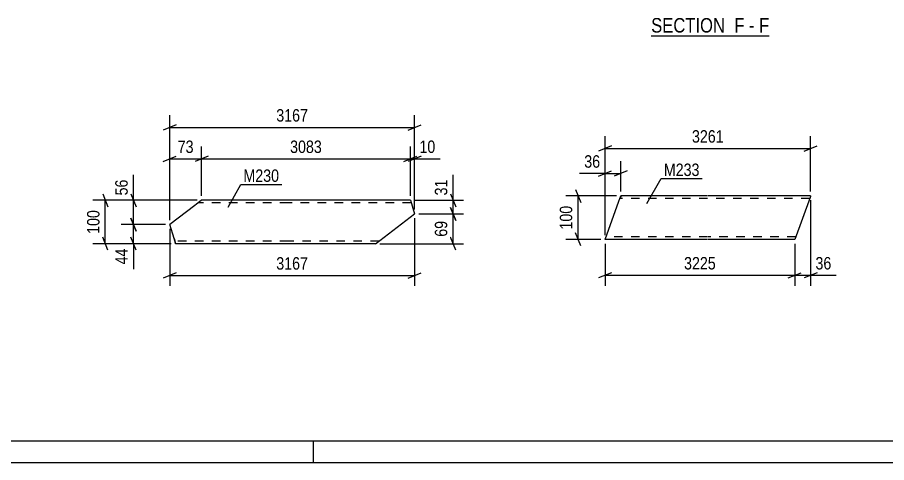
# Model space of a CAD drawing. Header units: millimetres. Extents: x 0 to 841, y 0 to 594.
# Drawn here: x 142.8 to 343.1, y 0 to 102.7 of the extents above; entities that cross this region are included whole.
import ezdxf

# ---------------------------------------------------------------- set-up
doc = ezdxf.new("R2010")
doc.units = ezdxf.units.MM
doc.linetypes.add('DXK_LINE_DOT2', pattern=[3.9198, 1.9599, -1.9599])
doc.styles.add('Arial Narrow', font='ARIALN.TTF', dxfattribs={"height": 0.2})

# ---------------------------------------------------------------- blocks, each defined once
blk = doc.blocks.new('Unknown-272366151-1135')
at = {"color": 5, "linetype": 'Continuous'}
for p, q in [((5, 5), (836, 5)), ((211, 0), (211, 5)), ((0, 0), (841, 0))]:
    blk.add_line(p, q, dxfattribs=at)
blk = doc.blocks.new('Unknown-272366151-17 - 3291')
at = {"color": 6, "linetype": 'Continuous'}
blk.add_line((288.85, 98.45), (316.06, 98.45), dxfattribs=at)
at = {"color": 0, "linetype": 'Continuous'}
for points in [[(306.95, 99.2), (306.95, 102.7), (288.85, 102.7), (288.85, 99.2)], [(310.34, 99.2), (310.34, 102.7), (308, 102.7), (308, 99.2)], [(312.67, 99.2), (312.67, 102.7), (311.39, 102.7), (311.39, 99.2)], [(316.06, 99.2), (316.06, 102.7), (313.72, 102.7), (313.72, 99.2)]]:
    blk.add_wipeout(points, dxfattribs=at)
at = {"color": 7, "linetype": 'Continuous', "style": 'Arial Narrow'}
for s, p in [('SECTION ', (288.85, 99.2)), ('F', (308, 99.2)), ('F', (313.72, 99.2)), ('-', (311.39, 99.2))]:
    blk.add_text(s, height=3.34, dxfattribs=at).set_placement(p)
blk = doc.blocks.new('Part-272366151-1249 - 1231')
at = {"color": 2, "linetype": 'Continuous'}
for p, q in [((185.23, 60.5), (183.65, 59.3)), ((205.23, 60.5), (185.23, 60.5)), ((233.34, 60.5), (205.33, 60.5)), ((233.34, 60.5), (234.32, 57.36)), ((183.65, 59.3), (177.88, 54.9)), ((225.33, 50.5), (234.32, 57.36)), ((178.88, 51.7), (177.88, 54.9)), ((179.22, 50.59), (178.88, 51.7)), ((179.25, 50.5), (179.22, 50.59)), ((205.23, 50.5), (179.25, 50.5)), ((225.33, 50.5), (205.33, 50.5))]:
    blk.add_line(p, q, dxfattribs=at)
at = {"color": 7, "linetype": 'DXK_LINE_DOT2'}
for p, q in [((185.23, 60.5), (184.25, 59.76)), ((205.23, 59.9), (184.44, 59.9)), ((233.53, 59.9), (205.33, 59.9)), ((178.88, 51.7), (179.14, 50.85)), ((205.23, 51.1), (179.06, 51.1)), ((226.11, 51.1), (205.33, 51.1))]:
    blk.add_line(p, q, dxfattribs=at)
blk = doc.blocks.new('Part-272366151-1571 - 1555')
at = {"color": 2, "linetype": 'Continuous'}
for p, q in [((278.21, 51.5), (281.42, 60.3)), ((281.42, 60.3), (281.85, 61.5)), ((301.85, 61.5), (281.85, 61.5)), ((325.59, 61.5), (301.95, 61.5)), ((325.47, 61.15), (321.95, 51.5)), ((325.56, 61.41), (325.47, 61.15)), ((325.59, 61.5), (325.56, 61.41)), ((301.85, 51.5), (278.21, 51.5)), ((321.95, 51.5), (301.95, 51.5))]:
    blk.add_line(p, q, dxfattribs=at)
at = {"color": 7, "linetype": 'DXK_LINE_DOT2'}
for p, q in [((301.85, 60.9), (281.64, 60.9)), ((281.82, 61.41), (281.73, 61.15)), ((281.85, 61.5), (281.82, 61.41)), ((325.38, 60.9), (301.95, 60.9)), ((301.85, 52.1), (278.43, 52.1)), ((322.17, 52.1), (301.95, 52.1)), ((278.21, 51.5), (278.25, 51.59))]:
    blk.add_line(p, q, dxfattribs=at)
blk = doc.blocks.new('StraightDimension-272366151-1443 - 1231')
at = {"color": 7, "linetype": 'Continuous'}
for p, q in [((177.88, 55.9), (177.88, 72.92)), ((185.23, 61.5), (185.23, 72.92)), ((176.38, 69.47), (179.38, 70.67)), ((186.73, 70.67), (183.73, 69.47)), ((177.88, 70.07), (185.23, 70.07))]:
    blk.add_line(p, q, dxfattribs=at)
at = {"color": 0}
blk.add_wipeout([(183.98, 70.82), (183.98, 75.02), (179.12, 75.02), (179.12, 70.82)], dxfattribs=at)
at = {"color": 3, "style": 'Arial Narrow'}
blk.add_text('73', height=2.863, dxfattribs=at).set_placement((179.72, 71.42))
blk = doc.blocks.new('StraightDimension-272366151-1326 - 1231')
at = {"color": 7, "linetype": 'Continuous'}
for p, q in [((234.32, 56.36), (234.32, 40.77)), ((177.88, 53.9), (177.88, 40.77)), ((179.38, 43.77), (176.38, 42.57)), ((177.88, 43.17), (234.32, 43.17)), ((232.82, 42.57), (235.82, 43.77))]:
    blk.add_line(p, q, dxfattribs=at)
at = {"color": 0}
blk.add_wipeout([(210.36, 43.92), (210.36, 48.12), (201.84, 48.12), (201.84, 43.92)], dxfattribs=at)
at = {"color": 3, "style": 'Arial Narrow'}
blk.add_text('3167', height=2.863, dxfattribs=at).set_placement((202.44, 44.52))
blk = doc.blocks.new('StraightDimension-272366151-1432 - 1231')
at = {"color": 7, "linetype": 'Continuous'}
for p, q in [((177.88, 55.9), (177.88, 80.17)), ((234.32, 58.36), (234.32, 80.17)), ((179.38, 77.92), (176.38, 76.72)), ((177.88, 77.32), (234.32, 77.32)), ((232.82, 76.72), (235.82, 77.92))]:
    blk.add_line(p, q, dxfattribs=at)
at = {"color": 0}
blk.add_wipeout([(210.36, 78.07), (210.36, 82.27), (201.84, 82.27), (201.84, 78.07)], dxfattribs=at)
at = {"color": 3, "style": 'Arial Narrow'}
blk.add_text('3167', height=2.863, dxfattribs=at).set_placement((202.44, 78.67))
blk = doc.blocks.new('StraightDimension-272366151-1400 - 1231')
at = {"color": 7, "linetype": 'Continuous'}
for p, q in [((184.23, 60.5), (160.19, 60.5)), ((162.44, 62), (163.64, 59)), ((163.04, 50.5), (163.04, 60.5)), ((178.25, 50.5), (160.19, 50.5)), ((163.64, 49), (162.44, 52))]:
    blk.add_line(p, q, dxfattribs=at)
at = {"color": 0}
blk.add_wipeout([(162.29, 58.84), (158.09, 58.84), (158.09, 52.16), (162.29, 52.16)], dxfattribs=at)
at = {"color": 3, "style": 'Arial Narrow'}
blk.add_text('100', height=2.863, rotation=90.0002, dxfattribs=at).set_placement((161.69, 52.76))
blk = doc.blocks.new('StraightDimension-272366151-1344 - 1231')
at = {"color": 7, "linetype": 'Continuous'}
for p, q in [((168.94, 56.4), (170.14, 53.4)), ((176.88, 54.9), (166.69, 54.9)), ((169.54, 50.5), (169.54, 54.9)), ((178.25, 50.5), (166.69, 50.5)), ((170.14, 49), (168.94, 52))]:
    blk.add_line(p, q, dxfattribs=at)
at = {"color": 0}
blk.add_wipeout([(168.79, 49.98), (164.59, 49.98), (164.59, 45.12), (168.79, 45.12)], dxfattribs=at)
at = {"color": 7, "linetype": 'Continuous'}
blk.add_line((169.54, 50.5), (169.54, 44.59), dxfattribs=at)
blk.add_line((169.54, 50.5), (169.54, 44.59), dxfattribs=at)
at = {"color": 3, "style": 'Arial Narrow'}
blk.add_text('44', height=2.863, rotation=90.0002, dxfattribs=at).set_placement((168.19, 45.72))
blk = doc.blocks.new('StraightDimension-272366151-1375 - 1231')
at = {"color": 7, "linetype": 'Continuous'}
for p, q in [((184.23, 60.5), (166.69, 60.5)), ((168.94, 62), (170.14, 59)), ((169.54, 54.9), (169.54, 60.5)), ((170.14, 53.4), (168.94, 56.4)), ((176.88, 54.9), (166.69, 54.9))]:
    blk.add_line(p, q, dxfattribs=at)
at = {"color": 0}
blk.add_wipeout([(168.79, 65.88), (164.59, 65.88), (164.59, 61.03), (168.79, 61.03)], dxfattribs=at)
at = {"color": 7, "linetype": 'Continuous'}
blk.add_line((169.54, 60.5), (169.54, 66.41), dxfattribs=at)
blk.add_line((169.54, 60.5), (169.54, 66.41), dxfattribs=at)
at = {"color": 3, "style": 'Arial Narrow'}
blk.add_text('56', height=2.863, rotation=90.0002, dxfattribs=at).set_placement((168.19, 61.63))
blk = doc.blocks.new('StraightDimension-272366151-1460 - 1231')
at = {"color": 7, "linetype": 'Continuous'}
for p, q in [((185.23, 61.5), (185.23, 72.92)), ((233.34, 61.5), (233.34, 72.92)), ((186.73, 70.67), (183.73, 69.47)), ((231.84, 69.47), (234.84, 70.67)), ((185.23, 70.07), (233.34, 70.07))]:
    blk.add_line(p, q, dxfattribs=at)
at = {"color": 0}
blk.add_wipeout([(213.54, 70.82), (213.54, 75.02), (205.03, 75.02), (205.03, 70.82)], dxfattribs=at)
at = {"color": 3, "style": 'Arial Narrow'}
blk.add_text('3083', height=2.863, dxfattribs=at).set_placement((205.63, 71.42))
blk = doc.blocks.new('StraightDimension-272366151-1486 - 1231')
at = {"color": 7, "linetype": 'Continuous'}
for p, q in [((233.34, 61.5), (233.34, 72.93)), ((234.32, 58.36), (234.32, 72.93)), ((231.84, 69.48), (234.84, 70.68)), ((235.82, 70.68), (232.82, 69.48)), ((233.34, 70.08), (234.32, 70.08))]:
    blk.add_line(p, q, dxfattribs=at)
at = {"color": 0}
blk.add_wipeout([(239.7, 70.83), (239.7, 75.03), (234.84, 75.03), (234.84, 70.83)], dxfattribs=at)
at = {"color": 7, "linetype": 'Continuous'}
blk.add_line((234.32, 70.08), (240.23, 70.08), dxfattribs=at)
blk.add_line((234.32, 70.08), (240.23, 70.08), dxfattribs=at)
at = {"color": 3, "style": 'Arial Narrow'}
blk.add_text('10', height=2.863, dxfattribs=at).set_placement((235.44, 71.43))
blk = doc.blocks.new('StraightDimension-272366151-1504 - 1231')
at = {"color": 7, "linetype": 'Continuous'}
for p, q in [((242.6, 58.86), (243.8, 55.86)), ((235.32, 57.36), (245.6, 57.36)), ((243.2, 50.5), (243.2, 57.36)), ((226.33, 50.5), (245.6, 50.5)), ((243.8, 49), (242.6, 52))]:
    blk.add_line(p, q, dxfattribs=at)
at = {"color": 0}
blk.add_wipeout([(242.45, 56.36), (238.25, 56.36), (238.25, 51.5), (242.45, 51.5)], dxfattribs=at)
at = {"color": 3, "style": 'Arial Narrow'}
blk.add_text('69', height=2.863, rotation=90.0002, dxfattribs=at).set_placement((241.85, 52.1))
blk = doc.blocks.new('StraightDimension-272366151-1529 - 1231')
at = {"color": 7, "linetype": 'Continuous'}
for p, q in [((234.34, 60.5), (245.6, 60.5)), ((242.6, 62), (243.8, 59)), ((243.2, 57.36), (243.2, 60.5)), ((243.8, 55.86), (242.6, 58.86)), ((235.32, 57.36), (245.6, 57.36))]:
    blk.add_line(p, q, dxfattribs=at)
at = {"color": 0}
blk.add_wipeout([(242.45, 65.88), (238.25, 65.88), (238.25, 61.03), (242.45, 61.03)], dxfattribs=at)
at = {"color": 7, "linetype": 'Continuous'}
blk.add_line((243.2, 60.5), (243.2, 66.41), dxfattribs=at)
blk.add_line((243.2, 60.5), (243.2, 66.41), dxfattribs=at)
at = {"color": 3, "style": 'Arial Narrow'}
blk.add_text('31', height=2.863, rotation=90.0002, dxfattribs=at).set_placement((241.85, 61.63))
blk = doc.blocks.new('StraightDimension-272366151-1574 - 1555')
at = {"color": 7, "linetype": 'Continuous'}
for p, q in [((278.21, 52.5), (278.21, 75.31)), ((325.59, 62.5), (325.59, 75.31)), ((279.71, 73.06), (276.71, 71.86)), ((278.21, 72.46), (325.59, 72.46)), ((324.09, 71.86), (327.09, 73.06))]:
    blk.add_line(p, q, dxfattribs=at)
at = {"color": 0}
blk.add_wipeout([(306.16, 73.21), (306.16, 77.41), (297.65, 77.41), (297.65, 73.21)], dxfattribs=at)
at = {"color": 3, "style": 'Arial Narrow'}
blk.add_text('3261', height=2.863, dxfattribs=at).set_placement((298.25, 73.81))
blk = doc.blocks.new('StraightDimension-272366151-1655 - 1555')
at = {"color": 7, "linetype": 'Continuous'}
for p, q in [((271.4, 63), (272.6, 60)), ((280.85, 61.5), (269.15, 61.5)), ((272, 51.5), (272, 61.5)), ((272.6, 50), (271.4, 53)), ((277.21, 51.5), (269.15, 51.5))]:
    blk.add_line(p, q, dxfattribs=at)
at = {"color": 0}
blk.add_wipeout([(271.25, 59.84), (267.05, 59.84), (267.05, 53.16), (271.25, 53.16)], dxfattribs=at)
at = {"color": 3, "style": 'Arial Narrow'}
blk.add_text('100', height=2.863, rotation=90.0002, dxfattribs=at).set_placement((270.65, 53.76))
blk = doc.blocks.new('StraightDimension-272366151-1585 - 1555')
at = {"color": 7, "linetype": 'Continuous'}
for p, q in [((278.21, 52.5), (278.21, 69.53)), ((281.85, 62.5), (281.85, 69.53)), ((276.71, 66.08), (279.71, 67.28)), ((278.21, 66.68), (281.85, 66.68)), ((283.35, 67.28), (280.35, 66.08))]:
    blk.add_line(p, q, dxfattribs=at)
at = {"color": 0}
blk.add_wipeout([(277.69, 67.43), (277.69, 71.63), (272.83, 71.63), (272.83, 67.43)], dxfattribs=at)
at = {"color": 7, "linetype": 'Continuous'}
blk.add_line((278.21, 66.68), (272.31, 66.68), dxfattribs=at)
blk.add_line((278.21, 66.68), (272.31, 66.68), dxfattribs=at)
at = {"color": 3, "style": 'Arial Narrow'}
blk.add_text('36', height=2.863, dxfattribs=at).set_placement((273.43, 68.03))
blk = doc.blocks.new('StraightDimension-272366151-1620 - 1555')
at = {"color": 7, "linetype": 'Continuous'}
for p, q in [((278.21, 50.5), (278.21, 40.81)), ((321.95, 50.5), (321.95, 40.81)), ((279.71, 43.81), (276.71, 42.61)), ((278.21, 43.21), (321.95, 43.21)), ((320.45, 42.61), (323.45, 43.81))]:
    blk.add_line(p, q, dxfattribs=at)
at = {"color": 0}
blk.add_wipeout([(304.34, 43.96), (304.34, 48.16), (295.83, 48.16), (295.83, 43.96)], dxfattribs=at)
at = {"color": 3, "style": 'Arial Narrow'}
blk.add_text('3225', height=2.863, dxfattribs=at).set_placement((296.43, 44.56))
blk = doc.blocks.new('StraightDimension-272366151-1637 - 1555')
at = {"color": 7, "linetype": 'Continuous'}
for p, q in [((325.59, 60.5), (325.59, 40.81)), ((321.95, 50.5), (321.95, 40.81)), ((320.45, 42.61), (323.45, 43.81)), ((321.95, 43.21), (325.59, 43.21)), ((327.09, 43.81), (324.09, 42.61))]:
    blk.add_line(p, q, dxfattribs=at)
at = {"color": 0}
blk.add_wipeout([(330.98, 43.96), (330.98, 48.16), (326.12, 48.16), (326.12, 43.96)], dxfattribs=at)
at = {"color": 7, "linetype": 'Continuous'}
blk.add_line((325.59, 43.21), (331.5, 43.21), dxfattribs=at)
blk.add_line((325.59, 43.21), (331.5, 43.21), dxfattribs=at)
at = {"color": 3, "style": 'Arial Narrow'}
blk.add_text('36', height=2.863, dxfattribs=at).set_placement((326.72, 44.56))
blk = doc.blocks.new('Mark-272366151-1244 - 1231')
at = {"color": 0}
blk.add_wipeout([(203.1, 64.76), (203.1, 67.76), (194.87, 67.76), (194.87, 64.76)], dxfattribs=at)
blk.add_wipeout([(203.1, 64.76), (203.1, 67.76), (194.87, 67.76), (194.87, 64.76)], dxfattribs=at)
at = {"color": 30, "linetype": 'Continuous'}
for p, q in [((191.36, 58.92), (194.27, 64.16)), ((194.27, 64.16), (203.7, 64.16))]:
    blk.add_line(p, q, dxfattribs=at)
at = {"color": 3, "style": 'Arial Narrow'}
blk.add_text('M230', height=2.863, dxfattribs=at).set_placement((194.87, 64.76))
blk = doc.blocks.new('Mark-272366151-1567 - 1555')
at = {"color": 0}
blk.add_wipeout([(299.99, 66.11), (299.99, 69.11), (291.77, 69.11), (291.77, 66.11)], dxfattribs=at)
blk.add_wipeout([(299.99, 66.11), (299.99, 69.11), (291.77, 69.11), (291.77, 66.11)], dxfattribs=at)
at = {"color": 30, "linetype": 'Continuous'}
for p, q in [((287.85, 59.75), (291.17, 65.51)), ((291.17, 65.51), (300.59, 65.51))]:
    blk.add_line(p, q, dxfattribs=at)
at = {"color": 3, "style": 'Arial Narrow'}
blk.add_text('M233', height=2.863, dxfattribs=at).set_placement((291.77, 66.11))

msp = doc.modelspace()

# ---------------------------------------------------------------- block references
for name in ['Unknown-272366151-1135', 'Part-272366151-1249 - 1231', 'Part-272366151-1571 - 1555']:
    msp.add_blockref(name, (0, 0))

# ---------------------------------------------------------------- next in the draw order: block references
for name in ['Unknown-272366151-17 - 3291', 'StraightDimension-272366151-1574 - 1555', 'StraightDimension-272366151-1443 - 1231']:
    msp.add_blockref(name, (0, 0))

# ---------------------------------------------------------------- next in the draw order: block references
for name in ['Mark-272366151-1567 - 1555', 'StraightDimension-272366151-1655 - 1555', 'StraightDimension-272366151-1326 - 1231']:
    msp.add_blockref(name, (0, 0))

# ---------------------------------------------------------------- next in the draw order: block references
for name in ['StraightDimension-272366151-1432 - 1231', 'StraightDimension-272366151-1585 - 1555', 'StraightDimension-272366151-1620 - 1555']:
    msp.add_blockref(name, (0, 0))

# ---------------------------------------------------------------- next in the draw order: block references
for name in ['StraightDimension-272366151-1400 - 1231', 'StraightDimension-272366151-1637 - 1555']:
    msp.add_blockref(name, (0, 0))

# ---------------------------------------------------------------- next in the draw order: block references
msp.add_blockref('StraightDimension-272366151-1344 - 1231', (0, 0))

# ---------------------------------------------------------------- next in the draw order: block references
msp.add_blockref('StraightDimension-272366151-1375 - 1231', (0, 0))

# ---------------------------------------------------------------- next in the draw order: block references
msp.add_blockref('StraightDimension-272366151-1460 - 1231', (0, 0))

# ---------------------------------------------------------------- next in the draw order: block references
for name in ['StraightDimension-272366151-1486 - 1231', 'Mark-272366151-1244 - 1231']:
    msp.add_blockref(name, (0, 0))

# ---------------------------------------------------------------- next in the draw order: block references
msp.add_blockref('StraightDimension-272366151-1504 - 1231', (0, 0))

# ---------------------------------------------------------------- next in the draw order: block references
msp.add_blockref('StraightDimension-272366151-1529 - 1231', (0, 0))

doc.saveas('drawing.dxf')
